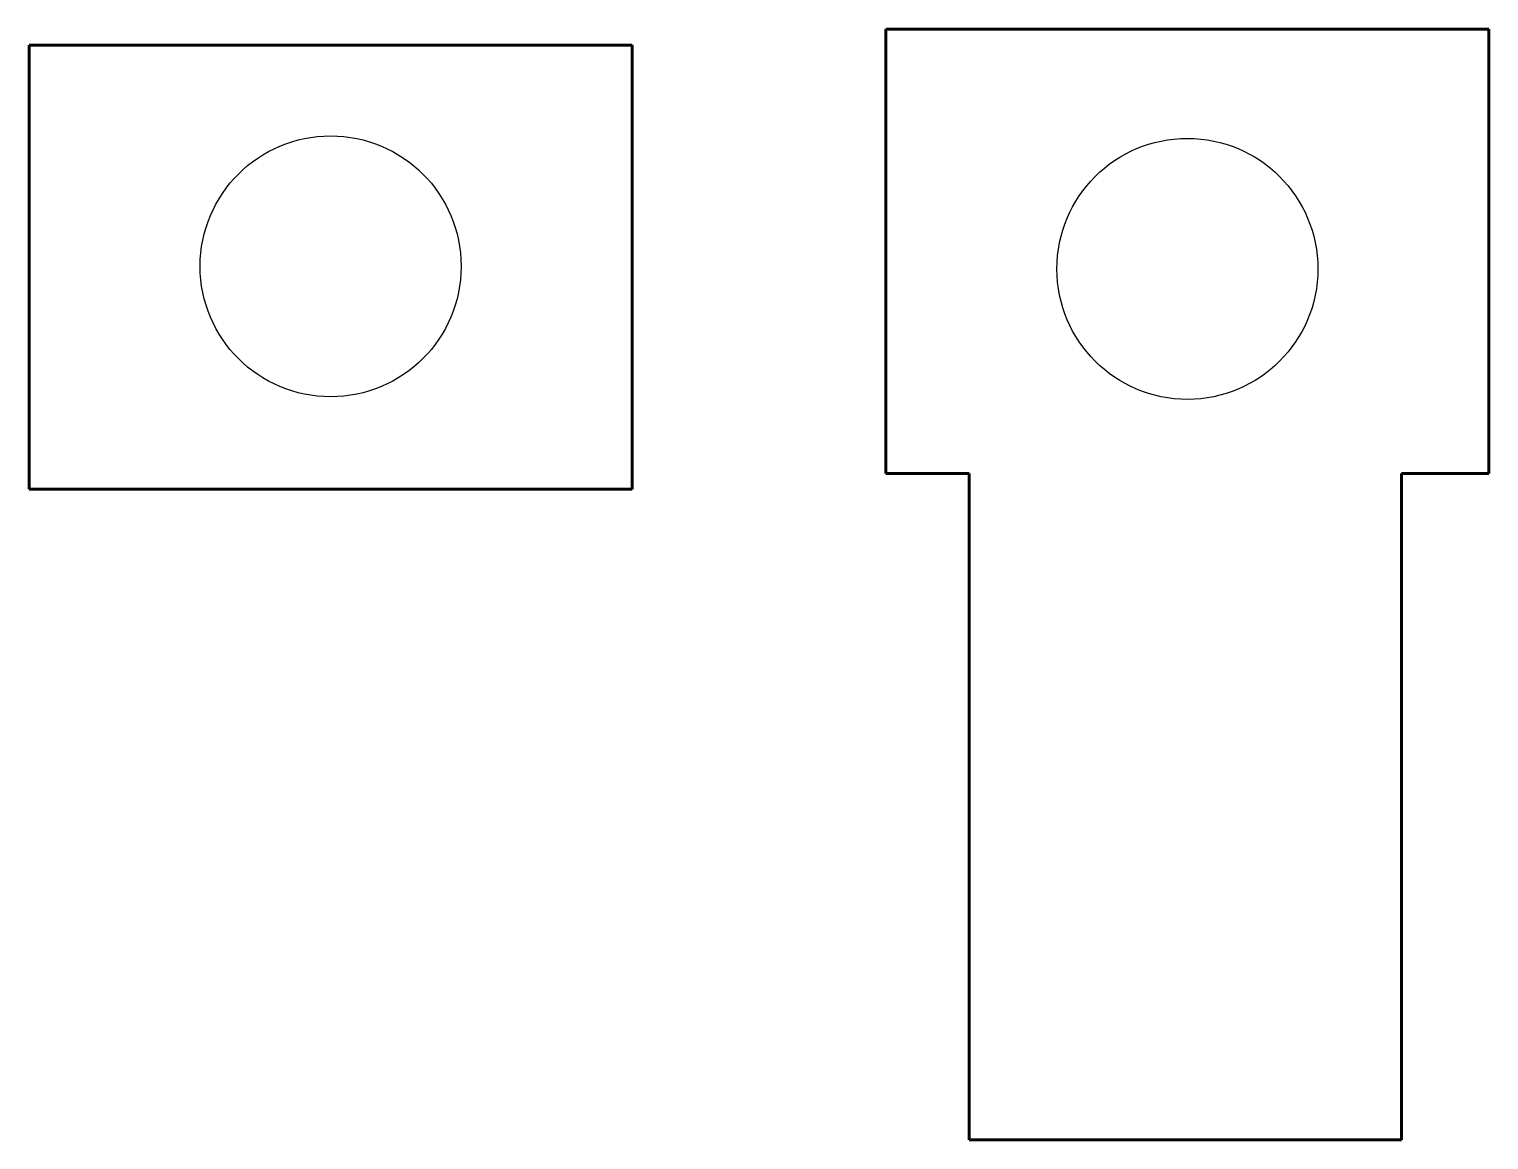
# Model space of a CAD drawing. Header units: millimetres. Extents: x 148 to 332, y -232 to -92.
import ezdxf

# ---------------------------------------------------------------- set-up
doc = ezdxf.new("R2010")
doc.units = ezdxf.units.MM
doc.linetypes.add('K5LT32768', pattern=[0])

msp = doc.modelspace()

# ---------------------------------------------------------------- linework, layer by layer
at = {"color": 5, "linetype": 'K5LT32768', "lineweight": 60, "true_color": 0x0000ff}
for p, q in [((255.72, -147.86), (255.72, -91.86)), ((255.72, -91.86), (331.72, -91.86)), ((331.72, -91.86), (331.72, -147.86)), ((147.72, -149.86), (147.72, -93.86)), ((147.72, -93.86), (223.72, -93.86)), ((223.72, -93.86), (223.72, -149.86)), ((255.72, -147.86), (266.22, -147.86)), ((266.22, -231.86), (266.22, -147.86)), ((320.72, -231.86), (320.72, -147.86)), ((320.72, -147.86), (331.72, -147.86)), ((147.72, -149.86), (223.72, -149.86)), ((293.72, -231.86), (266.22, -231.86)), ((293.72, -231.86), (320.72, -231.86))]:
    msp.add_line(p, q, dxfattribs=at)
for centre in [(185.72, -121.75), (293.72, -122.07)]:
    msp.add_circle(centre, 16.45)

doc.saveas('drawing.dxf')
